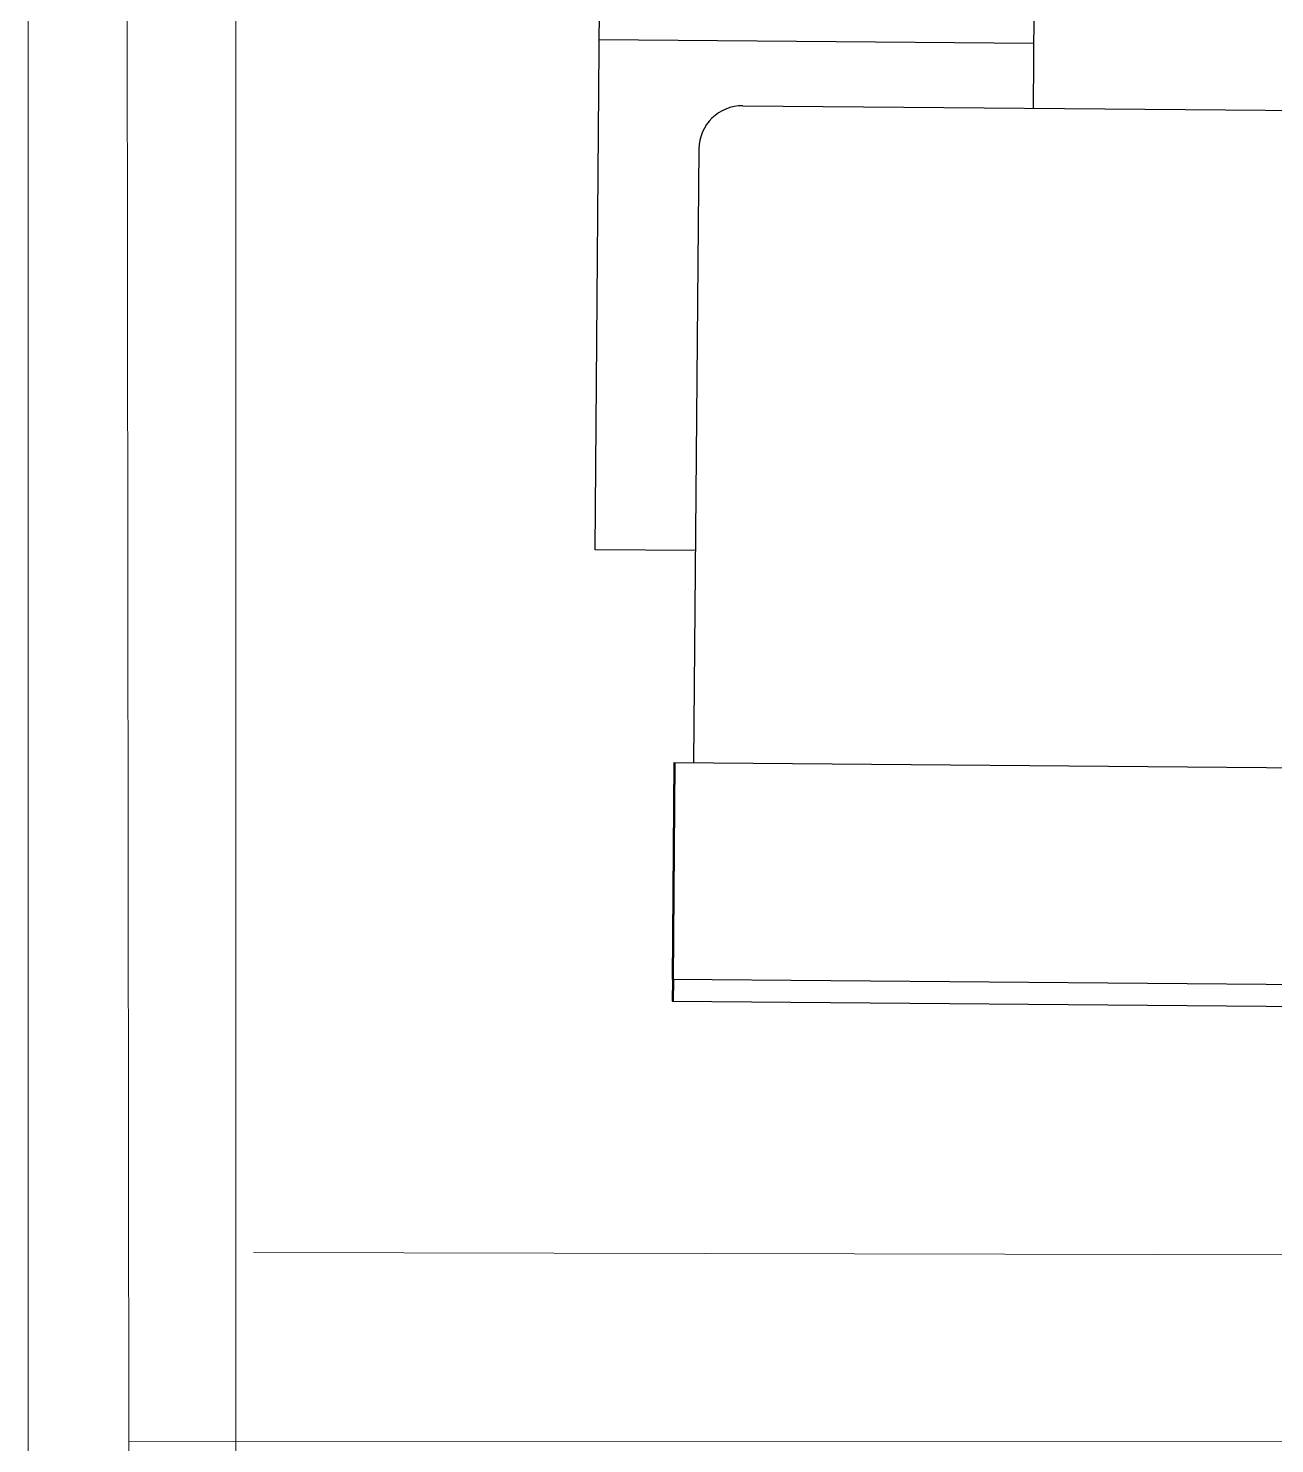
# Model space of a CAD drawing. Header units: inches. Extents: x 164.3 to 247.9, y 15.6 to 56.7.
# Drawn here: x 208.12 to 209.021, y 30.098 to 31.121 of the extents above; entities that cross this region are included whole.
import ezdxf

# ---------------------------------------------------------------- set-up
doc = ezdxf.new("R2010")
doc.units = ezdxf.units.IN
doc.header["$MEASUREMENT"] = 0
doc.layers.get('0').update_dxf_attribs({"lineweight": 0})
doc.layers.add('WALL 1 100', color=250, linetype='Continuous', lineweight=9)
doc.layers.add('провода', color=1, linetype='Continuous', lineweight=5)

msp = doc.modelspace()

# ---------------------------------------------------------------- linework, layer by layer
at = {"color": 7, "linetype": 'ByBlock', "lineweight": -2}
for p, q in [((208.5295, 30.744), (208.5327, 31.1364)), ((208.8466, 31.1337), (208.846, 31.0632)), ((208.5325, 31.1128), (208.8464, 31.1102)), ((208.6363, 31.0649), (209.829, 31.0549)), ((208.6009, 30.5902), (208.6047, 31.0338)), ((208.6022, 30.7434), (208.5295, 30.744)), ((208.5854, 30.4334), (208.5867, 30.5903)), ((208.5859, 30.4333), (208.5872, 30.5903)), ((208.5861, 30.4331), (208.5874, 30.59)), ((208.5867, 30.5903), (209.3714, 30.5837)), ((208.5854, 30.4334), (208.5853, 30.4177)), ((209.3701, 30.4268), (208.5854, 30.4334)), ((208.5859, 30.4333), (208.5857, 30.4176)), ((208.5861, 30.4331), (208.586, 30.4174)), ((208.5853, 30.4177), (209.37, 30.4111))]:
    msp.add_line(p, q, dxfattribs=at)
msp.add_arc((208.636, 31.0335), 0.0314, 89.5193, 179.5193, dxfattribs=at)
at = {"layer": 'WALL 1 100', "color": 0}
for p, q in [((208.12, 34.3503), (208.12, 26.0503)), ((208.27, 34.2003), (208.27, 26.2003))]:
    msp.add_line(p, q, dxfattribs=at)
msp.add_lwpolyline([(221.8807, 30.2076), (208.2826, 30.2361)], dxfattribs=at)
at = {"layer": 'провода', "color": 1}
for p, q in [((208.1927, 30.0996), (208.188, 34.2792)), ((208.1784, 26.1132), (208.1927, 30.0996)), ((221.2165, 30.1026), (208.1927, 30.0996))]:
    msp.add_line(p, q, dxfattribs=at)

doc.saveas('drawing.dxf')
